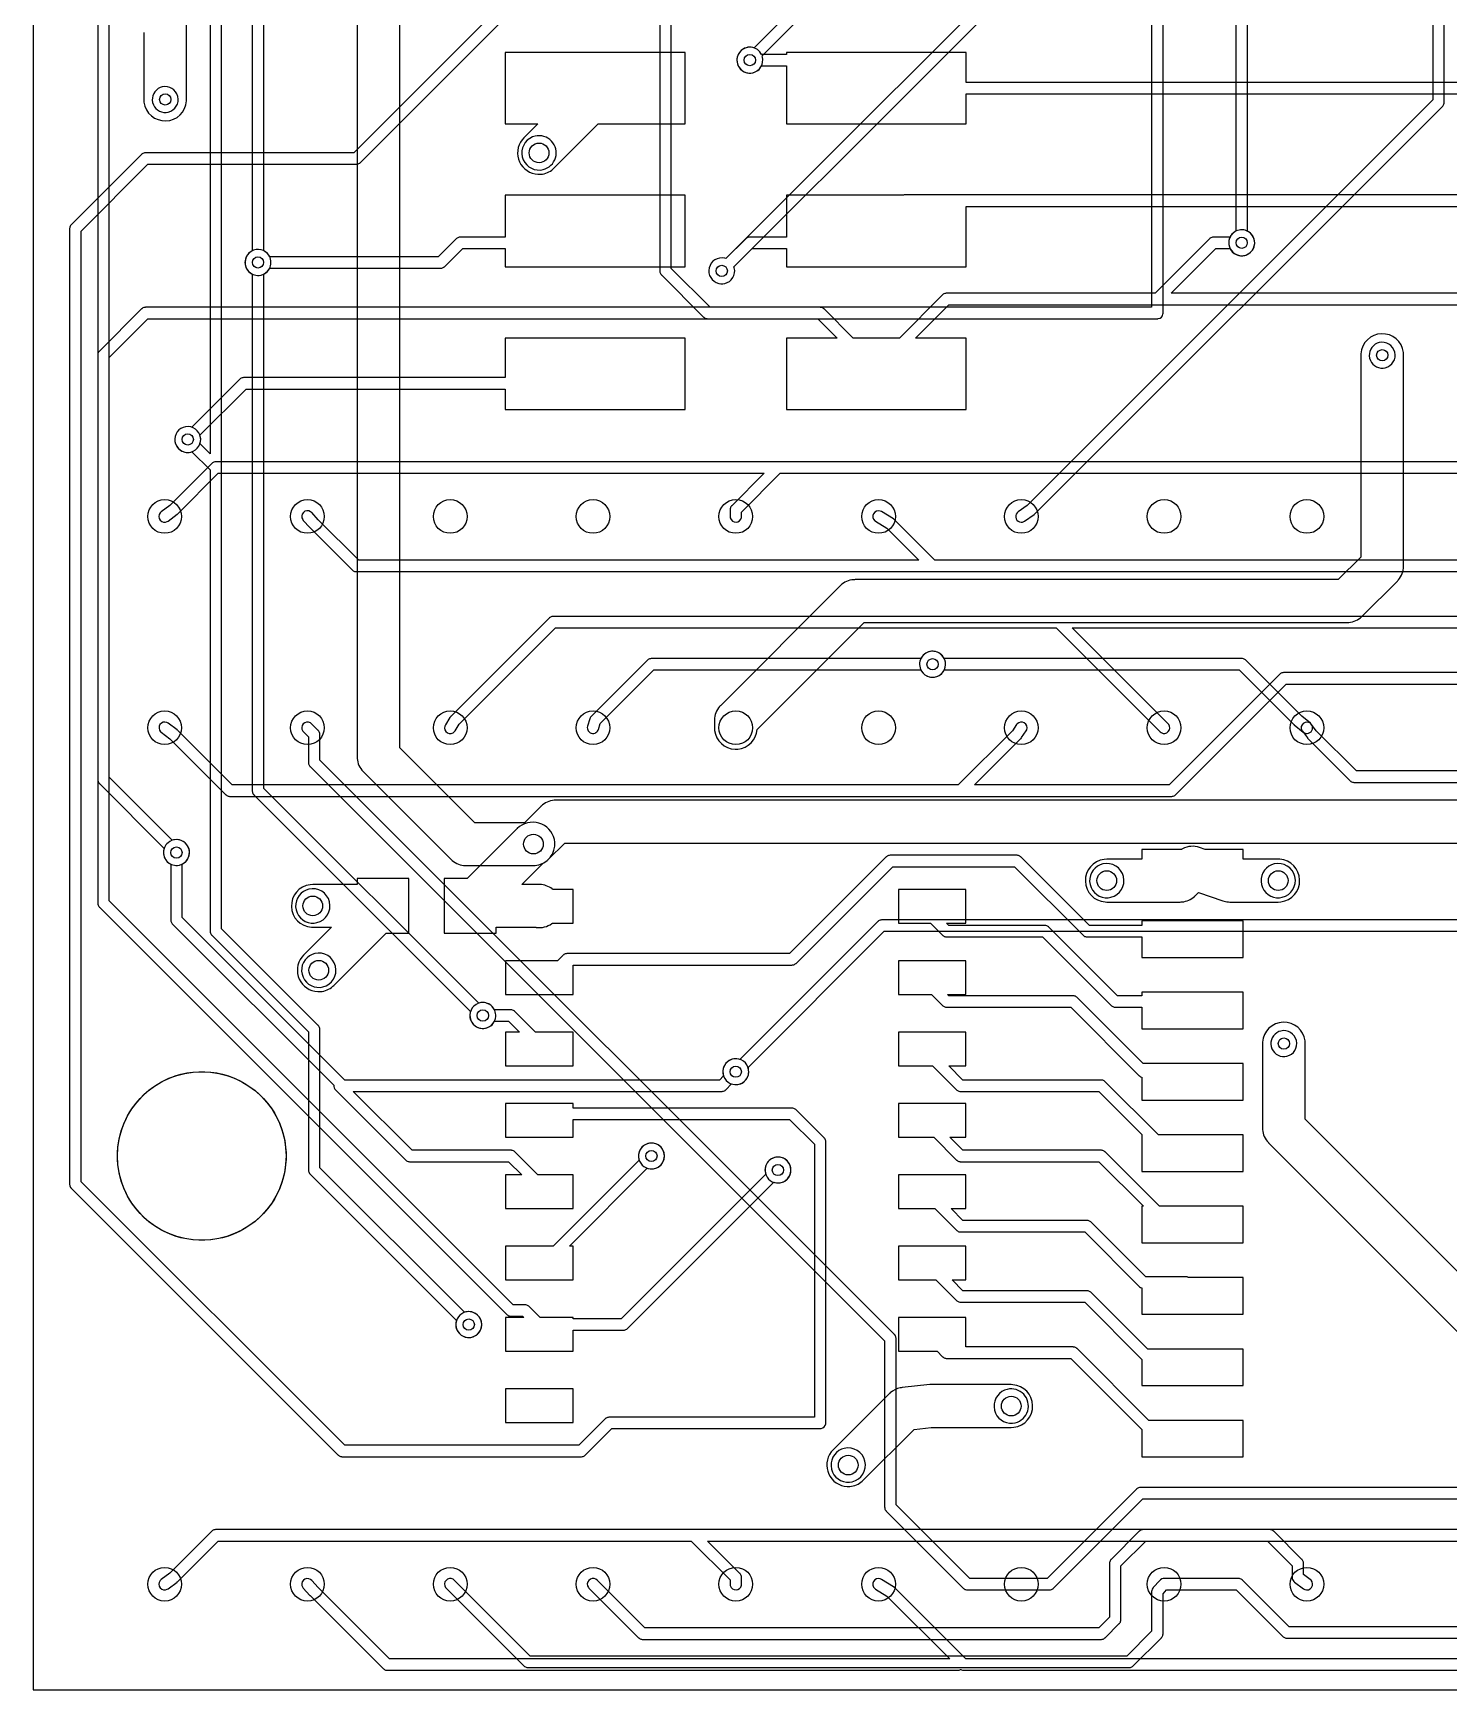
# Model space of a CAD drawing. Header units: millimetres. Extents: x 0 to 100, y 0 to 82.
# Drawn here: x 0 to 25.19, y 0 to 29.48 of the extents above; entities that cross this region are included whole.
import ezdxf

# ---------------------------------------------------------------- set-up
doc = ezdxf.new("R2010")
doc.units = ezdxf.units.MM

msp = doc.modelspace()

# ---------------------------------------------------------------- linework, layer by layer
at = {"layer": '16_copper'}
for points in [[(8.178, 29.822), (5.708, 27.352), (2, 27.352), (1.994, 27.351, 0.140725), (1.941, 27.333), (1.934, 27.326), (1.931, 27.325), (1.93, 27.324), (1.928, 27.322), (0.678, 26.072), (0.674, 26.067, 0.14076), (0.65, 26.017), (0.649, 26.007), (0.648, 26.004), (0.649, 26.003), (0.648, 26), (0.648, 9), (0.649, 8.994, 0.140725), (0.667, 8.941), (0.674, 8.934), (0.675, 8.931), (0.676, 8.93), (0.678, 8.928), (5.428, 4.178), (5.433, 4.174, 0.14076), (5.483, 4.15), (5.493, 4.149), (5.496, 4.148), (5.497, 4.149), (5.5, 4.148), (9.75, 4.148), (9.756, 4.149, 0.140725), (9.809, 4.167), (9.816, 4.174), (9.819, 4.175), (9.82, 4.176), (9.822, 4.178), (10.292, 4.648), (14, 4.648), (14.008, 4.649), (14.017, 4.65, 0.320575), (14.1, 4.733), (14.101, 4.739, 0.013452), (14.101, 4.744), (14.102, 4.75), (14.102, 9.75), (14.101, 9.756, 0.140725), (14.083, 9.809), (14.076, 9.816), (14.075, 9.819), (14.074, 9.82), (14.072, 9.822), (13.572, 10.322), (13.567, 10.326, 0.14076), (13.517, 10.35), (13.507, 10.351), (13.504, 10.352), (13.503, 10.351), (13.5, 10.352), (9.606, 10.352), (9.606, 10.435), (8.406, 10.435), (8.406, 9.835), (9.606, 9.835), (9.606, 10.148), (13.458, 10.148), (13.898, 9.708), (13.898, 4.852), (10.25, 4.852), (10.244, 4.851, 0.140725), (10.191, 4.833), (10.184, 4.826), (10.181, 4.825), (10.18, 4.824), (10.178, 4.822), (9.708, 4.352), (5.542, 4.352), (0.852, 9.042), (0.852, 25.958), (2.042, 27.148), (5.75, 27.148), (5.756, 27.149, 0.140725), (5.809, 27.167), (5.816, 27.174), (5.819, 27.175), (5.82, 27.176), (5.822, 27.178), (8.292, 29.648)], [(1.969, 29.492), (1.969, 28.3), (1.972, 28.251, 0.906837), (2.73, 28.274), (2.731, 28.3), (2.731, 29.65)], [(46, 28.602), (16.6, 28.602), (16.6, 29.135), (13.4, 29.135), (13.4, 29.102), (12.956, 29.102), (12.947, 29.121, 1), (12.553, 28.879), (12.575, 28.85, 0.509525), (12.947, 28.879), (12.956, 28.898), (13.4, 28.898), (13.4, 27.865), (16.6, 27.865), (16.6, 28.398), (45.958, 28.398)], [(45.906, 26.602), (15.5, 26.602), (15.494, 26.601, 0.062116), (15.469, 26.596), (15.465, 26.595), (13.4, 26.595), (13.4, 25.852), (12.75, 25.852), (12.744, 25.851, 0.140725), (12.691, 25.833), (12.684, 25.826), (12.681, 25.825), (12.68, 25.824), (12.678, 25.822), (12.324, 25.468), (12.304, 25.474, 1), (12.196, 25.026), (12.232, 25.02), (12.268, 25.02), (12.304, 25.026, 0.414214), (12.474, 25.304), (12.468, 25.324), (12.792, 25.648), (13.4, 25.648), (13.4, 25.325), (16.6, 25.325), (16.6, 26.398), (45.906, 26.398)], [(45.958, 24.852), (20.245, 24.852), (21.042, 25.648), (21.294, 25.648), (21.303, 25.629, 1), (21.697, 25.871), (21.675, 25.9, 0.509525), (21.303, 25.871), (21.294, 25.852), (21, 25.852), (20.994, 25.851, 0.140725), (20.941, 25.833), (20.934, 25.826), (20.931, 25.825), (20.93, 25.824), (20.928, 25.822), (19.958, 24.852), (16.25, 24.852), (16.244, 24.851, 0.140725), (16.191, 24.833), (16.184, 24.826), (16.181, 24.825), (16.18, 24.824), (16.178, 24.822), (15.411, 24.055), (14.589, 24.055), (14.072, 24.572), (14.067, 24.576, 0.14076), (14.017, 24.6), (14.007, 24.601), (14.004, 24.602), (14.003, 24.601), (14, 24.602), (2, 24.602), (1.994, 24.601, 0.140725), (1.941, 24.583), (1.934, 24.576), (1.931, 24.575), (1.93, 24.574), (1.928, 24.572), (1.178, 23.822), (1.174, 23.817, 0.14076), (1.15, 23.767), (1.149, 23.757), (1.148, 23.754), (1.149, 23.753), (1.148, 23.75), (1.148, 14), (1.149, 13.994, 0.140725), (1.167, 13.941), (1.174, 13.934), (1.175, 13.931), (1.176, 13.93), (1.178, 13.928), (8.428, 6.678), (8.433, 6.674, 0.14076), (8.483, 6.65), (8.493, 6.649), (8.496, 6.648), (8.497, 6.649), (8.5, 6.648), (8.708, 6.648), (8.731, 6.625), (8.406, 6.625), (8.406, 6.025), (9.606, 6.025), (9.606, 6.398), (10.5, 6.398), (10.506, 6.399, 0.140725), (10.559, 6.417), (10.566, 6.424), (10.569, 6.425), (10.57, 6.426), (10.572, 6.428), (13.176, 9.032), (13.196, 9.026, 1), (13.304, 9.474), (13.268, 9.48, 0.509524), (13.026, 9.196), (13.032, 9.176), (10.458, 6.602), (9.606, 6.602), (9.606, 6.625), (9.019, 6.625), (8.822, 6.822), (8.817, 6.826, 0.14076), (8.767, 6.85), (8.757, 6.851), (8.754, 6.852), (8.753, 6.851), (8.75, 6.852), (8.542, 6.852), (1.352, 14.042), (1.352, 23.708), (2.042, 24.398), (13.958, 24.398), (14.301, 24.055), (13.4, 24.055), (13.4, 22.785), (16.6, 22.785), (16.6, 24.055), (15.699, 24.055), (16.292, 24.648), (46, 24.648)], [(49.958, 21.852), (3.25, 21.852), (3.244, 21.851, 0.140725), (3.191, 21.833), (3.184, 21.826), (3.181, 21.825), (3.18, 21.824), (3.178, 21.822), (2.433, 21.077), (2.279, 20.961), (2.261, 20.944, 0.812806), (2.387, 20.79), (2.401, 20.799), (2.561, 20.919), (2.563, 20.92), (2.572, 20.928), (3.292, 21.648), (13.005, 21.648), (12.428, 21.072), (12.424, 21.067, 0.14076), (12.4, 21.017), (12.399, 21.007), (12.398, 21.004), (12.399, 21.003), (12.398, 21), (12.398, 20.88), (12.402, 20.855, 0.812812), (12.6, 20.863), (12.602, 20.88), (12.602, 20.958), (13.292, 21.648), (28.005, 21.648)], [(30.505, 20.102), (16.042, 20.102), (15.322, 20.822), (15.319, 20.824), (15.317, 20.827), (15.303, 20.836), (15.093, 20.966), (15.071, 20.977, 0.812811), (14.973, 20.803), (14.987, 20.794), (15.187, 20.67), (15.755, 20.102), (5.792, 20.102), (5.073, 20.82), (4.955, 20.949), (4.935, 20.965, 0.812806), (4.795, 20.824), (4.805, 20.811), (4.925, 20.681), (4.927, 20.68), (4.928, 20.678), (5.678, 19.928), (5.683, 19.924, 0.14076), (5.733, 19.9), (5.743, 19.899), (5.746, 19.898), (5.747, 19.899), (5.75, 19.898), (55.708, 19.898)], [(35.458, 19.102), (9.25, 19.102), (9.244, 19.101, 0.140725), (9.191, 19.083), (9.184, 19.076), (9.181, 19.075), (9.18, 19.074), (9.178, 19.072), (7.428, 17.322), (7.426, 17.319), (7.423, 17.317), (7.413, 17.303), (7.333, 17.173), (7.323, 17.15, 0.812808), (7.497, 17.053), (7.507, 17.067), (7.58, 17.187), (9.292, 18.898), (18.198, 18.898), (20.048, 17.048), (20.068, 17.033, 0.812818), (20.203, 17.179), (20.192, 17.192), (18.485, 18.898), (35.5, 18.898)], [(26.5, 18.102), (22.25, 18.102), (22.244, 18.101, 0.140725), (22.191, 18.083), (22.184, 18.076), (22.181, 18.075), (22.18, 18.074), (22.178, 18.072), (20.208, 16.102), (16.745, 16.102), (17.572, 16.928), (17.573, 16.93), (17.574, 16.931), (17.585, 16.944), (17.665, 17.064), (17.676, 17.086, 0.812812), (17.506, 17.189), (17.495, 17.176), (17.421, 17.065), (16.458, 16.102), (3.542, 16.102), (2.572, 17.072), (2.57, 17.073), (2.561, 17.081), (2.401, 17.201), (2.379, 17.214, 0.812811), (2.267, 17.05), (2.279, 17.039), (2.433, 16.923), (3.428, 15.928), (3.433, 15.924, 0.14076), (3.483, 15.9), (3.493, 15.899), (3.496, 15.898), (3.497, 15.899), (3.5, 15.898), (20.25, 15.898), (20.256, 15.899, 0.140725), (20.309, 15.917), (20.316, 15.924), (20.319, 15.925), (20.32, 15.926), (20.322, 15.928), (22.292, 17.898), (26.458, 17.898)], [(27.708, 16.352), (23.542, 16.352), (22.827, 17.067), (22.741, 17.181), (22.724, 17.199, 0.812806), (22.57, 17.073), (22.579, 17.059), (22.669, 16.939), (22.67, 16.937), (22.678, 16.928), (23.428, 16.178), (23.433, 16.174, 0.14076), (23.483, 16.15), (23.493, 16.149), (23.496, 16.148), (23.497, 16.149), (23.5, 16.148), (27.75, 16.148)], [(29.158, 3.631), (22.631, 10.158), (22.631, 11.5), (22.628, 11.549, 0.906837), (21.87, 11.526), (21.869, 11.5), (21.869, 10), (21.87, 9.985), (21.87, 9.97, 0.172129), (21.974, 9.738), (21.976, 9.735), (21.978, 9.734), (21.981, 9.731), (28.731, 2.981)], [(26.5, 2.852), (3.25, 2.852), (3.244, 2.851, 0.140725), (3.191, 2.833), (3.184, 2.826), (3.181, 2.825), (3.18, 2.824), (3.178, 2.822), (2.433, 2.077), (2.279, 1.961), (2.261, 1.944, 0.812806), (2.387, 1.79), (2.401, 1.799), (2.561, 1.919), (2.563, 1.92), (2.572, 1.928), (3.292, 2.648), (11.708, 2.648), (12.398, 1.958), (12.398, 1.88), (12.402, 1.855, 0.812812), (12.6, 1.863), (12.602, 1.88), (12.602, 2), (12.601, 2.006, 0.140725), (12.583, 2.059), (12.576, 2.066), (12.575, 2.069), (12.574, 2.07), (12.572, 2.072), (11.995, 2.648), (26.458, 2.648)], [(41.305, 0.552), (16.592, 0.552), (15.322, 1.822), (15.319, 1.824), (15.317, 1.827), (15.303, 1.836), (15.093, 1.966), (15.071, 1.977, 0.812811), (14.973, 1.803), (14.987, 1.794), (15.187, 1.67), (16.305, 0.552), (6.342, 0.552), (5.073, 1.82), (4.955, 1.949), (4.935, 1.965, 0.812806), (4.795, 1.824), (4.805, 1.811), (4.925, 1.681), (4.927, 1.68), (4.928, 1.678), (6.228, 0.378), (6.233, 0.374, 0.14076), (6.283, 0.35), (6.293, 0.349), (6.296, 0.348), (6.297, 0.349), (6.3, 0.348), (16.45, 0.348), (16.456, 0.349, 0.03105), (16.469, 0.351), (16.475, 0.352, 0.031813), (16.498, 0.361), (16.5, 0.362), (16.504, 0.36, 0.07793), (16.533, 0.35), (16.543, 0.349), (16.546, 0.348), (16.547, 0.349), (16.55, 0.348), (88.7, 0.348)]]:
    msp.add_lwpolyline(points, format="xyb", dxfattribs=at)
for points in [[(9.03, 26.97, 0.161508), (9.251, 27.063), (9.269, 27.081), (10.054, 27.865), (11.6, 27.865), (11.6, 29.135), (8.4, 29.135), (8.4, 27.865), (8.976, 27.865), (8.731, 27.619), (8.698, 27.583, 0.605465), (8.981, 26.969)], [(4.054, 25.176, 0.19891), (4.197, 25.279), (4.206, 25.298), (7.25, 25.298), (7.256, 25.299, 0.140725), (7.309, 25.317), (7.316, 25.324), (7.319, 25.325), (7.32, 25.326), (7.322, 25.328), (7.642, 25.648), (8.4, 25.648), (8.4, 25.325), (11.6, 25.325), (11.6, 26.595), (8.4, 26.595), (8.4, 25.852), (7.6, 25.852), (7.594, 25.851, 0.140725), (7.541, 25.833), (7.534, 25.826), (7.531, 25.825), (7.53, 25.824), (7.528, 25.822), (7.208, 25.502), (4.206, 25.502), (4.197, 25.521, 1), (3.803, 25.279), (3.825, 25.25, 0.240078), (4.018, 25.17)], [(2.804, 22.026, 0.414214), (2.974, 22.304), (2.968, 22.324), (3.792, 23.148), (8.4, 23.148), (8.4, 22.785), (11.6, 22.785), (11.6, 24.055), (8.4, 24.055), (8.4, 23.352), (3.75, 23.352), (3.744, 23.351, 0.140725), (3.691, 23.333), (3.684, 23.326), (3.681, 23.325), (3.68, 23.324), (3.678, 23.322), (2.824, 22.468), (2.804, 22.474, 1), (2.696, 22.026), (2.732, 22.02), (2.768, 22.02)], [(24.054, 23.526, 1), (23.946, 23.974), (23.912, 23.963, 0.854076), (24.018, 23.52)], [(9.996, 17.025, 0.18832), (10.051, 17.075), (10.057, 17.09), (10.09, 17.196), (11.042, 18.148), (15.794, 18.148), (15.803, 18.129, 1), (16.197, 18.371), (16.175, 18.4, 0.509525), (15.803, 18.371), (15.794, 18.352), (11, 18.352), (10.994, 18.351, 0.140725), (10.941, 18.333), (10.934, 18.326), (10.931, 18.325), (10.93, 18.324), (10.928, 18.322), (9.928, 17.322), (9.926, 17.319), (9.923, 17.316, 0.062123), (9.909, 17.295), (9.903, 17.28), (9.863, 17.15), (9.859, 17.125, 0.463855), (9.972, 17.019)], [(8.235, 13.569), (8.946, 13.569), (8.951, 13.568, 0.191495), (9.228, 13.636), (9.24, 13.645), (9.606, 13.645), (9.606, 14.245), (9.241, 14.245), (9.241, 14.245), (9.234, 14.252, 0.159211), (9.011, 14.331), (9.007, 14.331), (9.005, 14.331), (9.001, 14.331), (8.694, 14.331), (9.076, 14.713), (9.087, 14.718, 0.184631), (9.265, 14.941), (9.276, 14.989, 0.064138), (9.279, 15.086), (9.272, 15.134, 0.586438), (8.612, 15.326), (8.61, 15.324), (8.608, 15.322), (8.605, 15.319), (7.721, 14.435), (7.314, 14.435), (7.314, 13.465), (8.235, 13.465)], [(9.606, 9.165), (8.979, 9.165), (8.572, 9.572), (8.567, 9.576, 0.14076), (8.517, 9.6), (8.507, 9.601), (8.504, 9.602), (8.503, 9.601), (8.5, 9.602), (6.742, 9.602), (5.695, 10.648), (12.25, 10.648), (12.256, 10.649, 0.140725), (12.309, 10.667), (12.316, 10.674), (12.319, 10.675), (12.32, 10.676), (12.322, 10.678), (12.426, 10.782), (12.446, 10.776, 1), (12.554, 11.224), (12.518, 11.23, 0.509524), (12.276, 10.946), (12.282, 10.926), (12.208, 10.852), (5.542, 10.852), (2.652, 13.742), (2.652, 14.694), (2.671, 14.703, 1), (2.429, 15.097), (2.4, 15.075, 0.509525), (2.429, 14.703), (2.448, 14.694), (2.448, 13.7), (2.449, 13.694, 0.140725), (2.467, 13.641), (2.474, 13.634), (2.475, 13.631), (2.476, 13.63), (2.478, 13.628), (5.349, 10.758), (5.349, 10.748), (5.349, 10.737, 0.124735), (5.367, 10.691), (5.369, 10.689), (5.37, 10.687), (5.372, 10.685), (5.378, 10.678), (6.628, 9.428), (6.633, 9.424, 0.14076), (6.683, 9.4), (6.693, 9.399), (6.696, 9.398), (6.697, 9.399), (6.7, 9.398), (8.458, 9.398), (8.691, 9.165), (8.406, 9.165), (8.406, 8.565), (9.606, 8.565)], [(9.606, 12.898), (13.5, 12.898), (13.506, 12.899, 0.140725), (13.559, 12.917), (13.566, 12.924), (13.569, 12.925), (13.57, 12.926), (13.572, 12.928), (15.292, 14.648), (17.458, 14.648), (18.678, 13.428), (18.683, 13.424, 0.14076), (18.733, 13.4), (18.743, 13.399), (18.746, 13.398), (18.747, 13.399), (18.75, 13.398), (19.725, 13.398), (19.725, 13.035), (21.525, 13.035), (21.525, 13.685), (19.725, 13.685), (19.725, 13.602), (18.792, 13.602), (17.572, 14.822), (17.567, 14.826, 0.14076), (17.517, 14.85), (17.507, 14.851), (17.504, 14.852), (17.503, 14.851), (17.5, 14.852), (15.25, 14.852), (15.244, 14.851, 0.140725), (15.191, 14.833), (15.184, 14.826), (15.181, 14.825), (15.18, 14.824), (15.178, 14.822), (13.458, 13.102), (9.5, 13.102), (9.494, 13.101, 0.140725), (9.441, 13.083), (9.434, 13.076), (9.431, 13.075), (9.43, 13.074), (9.428, 13.072), (9.331, 12.975), (8.406, 12.975), (8.406, 12.375), (9.606, 12.375)], [(20.422, 14.02), (20.441, 14.021, 0.16151), (20.66, 14.118), (20.666, 14.124, 0.004385), (20.671, 14.129), (20.678, 14.136), (20.731, 14.19), (21.164, 14.04), (21.166, 14.039), (21.167, 14.039, 0.064137), (21.263, 14.02), (21.288, 14.019), (22.15, 14.019), (22.199, 14.022, 0.906837), (22.176, 14.78), (22.15, 14.781), (21.525, 14.781), (21.525, 14.955), (20.851, 14.955), (20.75, 14.99, 0.206703), (20.449, 14.968), (20.435, 14.96), (20.427, 14.955), (19.725, 14.955), (19.725, 14.781), (19.1, 14.781), (19.051, 14.778, 0.906837), (19.074, 14.02), (19.1, 14.019), (20.404, 14.019)], [(5.111, 12.426, 0.161508), (5.332, 12.519), (5.35, 12.536), (6.279, 13.465), (6.686, 13.465), (6.686, 14.435), (5.765, 14.435), (5.765, 14.331), (4.975, 14.331), (4.927, 14.328, 0.906837), (4.95, 13.57), (4.975, 13.569), (5.306, 13.569), (4.812, 13.075), (4.779, 13.038, 0.605465), (5.062, 12.425)], [(21.525, 12.415), (19.725, 12.415), (19.725, 12.352), (19.292, 12.352), (18.072, 13.572), (18.067, 13.576, 0.14076), (18.017, 13.6), (18.007, 13.601), (18.004, 13.602), (18.003, 13.601), (18, 13.602), (16.292, 13.602), (16.249, 13.645), (16.594, 13.645), (16.594, 14.245), (15.394, 14.245), (15.394, 13.645), (15.961, 13.645), (16.178, 13.428), (16.183, 13.424, 0.14076), (16.233, 13.4), (16.243, 13.399), (16.246, 13.398), (16.247, 13.399), (16.25, 13.398), (17.958, 13.398), (19.178, 12.178), (19.183, 12.174, 0.14076), (19.233, 12.15), (19.243, 12.149), (19.246, 12.148), (19.247, 12.149), (19.25, 12.148), (19.725, 12.148), (19.725, 11.765), (21.525, 11.765)], [(21.525, 11.145), (19.749, 11.145), (18.572, 12.322), (18.567, 12.326, 0.14076), (18.517, 12.35), (18.507, 12.351), (18.504, 12.352), (18.503, 12.351), (18.5, 12.352), (16.292, 12.352), (16.269, 12.375), (16.594, 12.375), (16.594, 12.975), (15.394, 12.975), (15.394, 12.375), (15.981, 12.375), (16.178, 12.178), (16.183, 12.174, 0.14076), (16.233, 12.15), (16.243, 12.149), (16.246, 12.148), (16.247, 12.149), (16.25, 12.148), (18.458, 12.148), (19.678, 10.928), (19.683, 10.924, 0.108858), (19.721, 10.903), (19.725, 10.902), (19.725, 10.495), (21.525, 10.495)], [(9.606, 11.705), (8.939, 11.705), (8.572, 12.072), (8.567, 12.076, 0.14076), (8.517, 12.1), (8.507, 12.101), (8.504, 12.102), (8.503, 12.101), (8.5, 12.102), (8.206, 12.102), (8.197, 12.121, 1), (7.803, 11.879), (7.825, 11.85, 0.509525), (8.197, 11.879), (8.206, 11.898), (8.458, 11.898), (8.651, 11.705), (8.406, 11.705), (8.406, 11.105), (9.606, 11.105)], [(21.525, 9.875), (20.019, 9.875), (19.072, 10.822), (19.067, 10.826, 0.14076), (19.017, 10.85), (19.007, 10.851), (19.004, 10.852), (19.003, 10.851), (19, 10.852), (16.542, 10.852), (16.289, 11.105), (16.594, 11.105), (16.594, 11.705), (15.394, 11.705), (15.394, 11.105), (16.001, 11.105), (16.428, 10.678), (16.433, 10.674, 0.14076), (16.483, 10.65), (16.493, 10.649), (16.496, 10.648), (16.497, 10.649), (16.5, 10.648), (18.958, 10.648), (19.731, 9.875), (19.725, 9.875), (19.725, 9.225), (21.525, 9.225)], [(21.525, 8.605), (20.039, 8.605), (19.072, 9.572), (19.067, 9.576, 0.14076), (19.017, 9.6), (19.007, 9.601), (19.004, 9.602), (19.003, 9.601), (19, 9.602), (16.542, 9.602), (16.309, 9.835), (16.594, 9.835), (16.594, 10.435), (15.394, 10.435), (15.394, 9.835), (16.021, 9.835), (16.428, 9.428), (16.433, 9.424, 0.14076), (16.483, 9.4), (16.493, 9.399), (16.496, 9.398), (16.497, 9.399), (16.5, 9.398), (18.958, 9.398), (19.751, 8.605), (19.725, 8.605), (19.725, 7.955), (21.525, 7.955)], [(9.606, 7.895), (9.539, 7.895), (10.926, 9.282), (10.946, 9.276, 1), (11.054, 9.724), (11.018, 9.73, 0.509524), (10.776, 9.446), (10.782, 9.426), (9.251, 7.895), (8.406, 7.895), (8.406, 7.295), (9.606, 7.295)], [(21.525, 7.335), (20.555, 7.335), (20.549, 7.338), (20.541, 7.343, 0.062126), (20.517, 7.35), (20.512, 7.351), (20.51, 7.351), (20.507, 7.351), (20.5, 7.352), (19.792, 7.352), (18.822, 8.322), (18.817, 8.326, 0.14076), (18.767, 8.35), (18.757, 8.351), (18.754, 8.352), (18.753, 8.351), (18.75, 8.352), (16.542, 8.352), (16.329, 8.565), (16.594, 8.565), (16.594, 9.165), (15.394, 9.165), (15.394, 8.565), (16.041, 8.565), (16.428, 8.178), (16.433, 8.174, 0.14076), (16.483, 8.15), (16.493, 8.149), (16.496, 8.148), (16.497, 8.149), (16.5, 8.148), (18.708, 8.148), (19.678, 7.178), (19.683, 7.174, 0.108858), (19.721, 7.153), (19.725, 7.152), (19.725, 6.685), (21.525, 6.685)], [(21.525, 6.065), (19.829, 6.065), (18.822, 7.072), (18.817, 7.076, 0.14076), (18.767, 7.1), (18.757, 7.101), (18.754, 7.102), (18.753, 7.101), (18.75, 7.102), (16.542, 7.102), (16.349, 7.295), (16.594, 7.295), (16.594, 7.895), (15.394, 7.895), (15.394, 7.295), (16.061, 7.295), (16.428, 6.928), (16.433, 6.924, 0.14076), (16.483, 6.9), (16.493, 6.899), (16.496, 6.898), (16.497, 6.899), (16.5, 6.898), (18.708, 6.898), (19.725, 5.881), (19.725, 5.415), (21.525, 5.415)], [(7.804, 6.276, 1), (7.696, 6.724), (7.662, 6.713, 0.854076), (7.768, 6.27)], [(21.525, 4.795), (19.849, 4.795), (18.572, 6.072), (18.567, 6.076, 0.14076), (18.517, 6.1), (18.507, 6.101), (18.504, 6.102), (18.503, 6.101), (18.5, 6.102), (16.594, 6.102), (16.594, 6.625), (15.394, 6.625), (15.394, 6.025), (16.081, 6.025), (16.178, 5.928), (16.183, 5.924, 0.14076), (16.233, 5.9), (16.243, 5.899), (16.246, 5.898), (16.247, 5.899), (16.25, 5.898), (18.458, 5.898), (19.725, 4.631), (19.725, 4.145), (21.525, 4.145)], [(14.53, 3.62, 0.161508), (14.751, 3.713), (14.769, 3.731), (15.675, 4.636), (15.976, 4.67), (15.976, 4.67), (15.995, 4.669), (17.4, 4.669), (17.449, 4.672, 0.906837), (17.426, 5.43), (17.4, 5.431), (16.052, 5.431), (16.045, 5.432), (16.026, 5.435, 0.032036), (15.978, 5.436), (15.97, 5.435), (15.967, 5.435), (15.963, 5.435), (15.952, 5.434), (15.458, 5.379), (15.44, 5.376), (15.422, 5.373, 0.128805), (15.249, 5.287), (15.243, 5.281, 0.004423), (15.238, 5.276), (15.231, 5.269), (14.231, 4.269), (14.198, 4.233, 0.605465), (14.481, 3.619)]]:
    msp.add_lwpolyline(points, format="xyb", close=True, dxfattribs=at)
msp.add_lwpolyline([(9.606, 5.355), (8.406, 5.355), (8.406, 4.755), (9.606, 4.755)], close=True, dxfattribs=at)
at = {"layer": '1_copper'}
for points in [[(5.764, 68.245), (5.764, 16.606), (5.765, 16.591), (5.765, 16.576, 0.172129), (5.869, 16.343), (5.871, 16.341), (5.873, 16.339), (5.876, 16.336), (7.431, 14.781), (7.442, 14.771), (7.453, 14.76, 0.172152), (7.691, 14.669), (7.694, 14.669), (7.696, 14.669), (7.701, 14.669), (8.9, 14.669), (8.915, 14.67), (8.93, 14.67, 0.172129), (9.162, 14.774), (9.165, 14.776), (9.166, 14.778), (9.169, 14.781), (9.458, 15.069), (48.45, 15.069)], [(3.898, 61.05), (3.898, 25.606), (3.879, 25.597, 0.560024), (3.879, 25.203), (3.898, 25.194), (3.898, 16), (3.899, 15.994, 0.140725), (3.917, 15.941), (3.924, 15.934), (3.925, 15.931), (3.926, 15.93), (3.928, 15.928), (7.782, 12.074), (7.776, 12.054, 1), (8.224, 11.946), (8.23, 11.982, 0.509524), (7.946, 12.224), (7.926, 12.218), (4.102, 16.042), (4.102, 25.194), (4.121, 25.203, 0.560024), (4.121, 25.597), (4.102, 25.606), (4.102, 42.458)], [(1.148, 46.7), (1.148, 16.2), (1.149, 16.194, 0.140725), (1.167, 16.141), (1.174, 16.134), (1.175, 16.131), (1.176, 16.13), (1.178, 16.128), (2.332, 14.974), (2.326, 14.954, 0.509524), (2.568, 14.67), (2.604, 14.676, 1), (2.496, 15.124), (2.476, 15.118), (1.352, 16.242), (1.352, 46.658)], [(3.148, 41.294), (3.148, 21.995), (2.968, 22.176), (2.974, 22.196, 1), (2.526, 22.304), (2.52, 22.268, 0.509524), (2.804, 22.026), (2.824, 22.032), (3.148, 21.708), (3.148, 13.5), (3.149, 13.494, 0.140725), (3.167, 13.441), (3.174, 13.434), (3.175, 13.431), (3.176, 13.43), (3.178, 13.428), (4.898, 11.708), (4.898, 9.25), (4.899, 9.244, 0.140725), (4.917, 9.191), (4.924, 9.184), (4.925, 9.181), (4.926, 9.18), (4.928, 9.178), (7.532, 6.574), (7.526, 6.554, 1), (7.974, 6.446), (7.98, 6.482, 0.509524), (7.696, 6.724), (7.676, 6.718), (5.102, 9.292), (5.102, 11.75), (5.101, 11.756, 0.140725), (5.083, 11.809), (5.076, 11.816), (5.075, 11.819), (5.074, 11.82), (5.072, 11.822), (3.352, 13.542), (3.352, 41.294)], [(21.398, 41), (21.398, 25.956), (21.379, 25.947, 0.788332), (21.518, 25.52), (21.554, 25.526, 0.668176), (21.621, 25.947), (21.602, 25.956), (21.602, 40.958)], [(11.148, 32.208), (11.148, 25.25), (11.149, 25.244, 0.140725), (11.167, 25.191), (11.174, 25.184), (11.175, 25.181), (11.176, 25.18), (11.178, 25.178), (11.928, 24.428), (11.933, 24.424, 0.14076), (11.983, 24.4), (11.993, 24.399), (11.996, 24.398), (11.997, 24.399), (12, 24.398), (20, 24.398), (20.008, 24.399), (20.017, 24.4, 0.320575), (20.1, 24.483), (20.101, 24.489, 0.013452), (20.101, 24.494), (20.102, 24.5), (20.102, 35.958)], [(24.898, 35.794), (24.898, 28.292), (17.684, 21.078), (17.521, 20.963), (17.503, 20.946, 0.62474), (17.575, 20.779), (17.6, 20.78), (17.624, 20.789), (17.639, 20.797), (17.809, 20.917), (17.809, 20.917), (17.809, 20.917), (17.822, 20.928), (25.072, 28.178), (25.076, 28.183, 0.14076), (25.1, 28.233), (25.101, 28.243), (25.102, 28.246), (25.101, 28.247), (25.102, 28.25), (25.102, 35.794)], [(48.919, 32.842), (48.919, 16.458), (48.292, 15.831), (9.3, 15.831), (9.285, 15.83), (9.27, 15.83, 0.172129), (9.038, 15.726), (9.035, 15.724), (9.034, 15.722), (9.031, 15.719), (8.742, 15.431), (7.859, 15.431), (6.526, 16.763), (6.526, 30.935)], [(16.148, 32.542), (12.824, 29.218), (12.804, 29.224, 1), (12.696, 28.776), (12.732, 28.77), (12.768, 28.77), (12.804, 28.776, 0.414214), (12.974, 29.054), (12.968, 29.074), (16.322, 32.428)], [(18.398, 31.542), (12.324, 25.468), (12.304, 25.474, 1), (12.196, 25.026), (12.232, 25.02), (12.268, 25.02), (12.304, 25.026, 0.414214), (12.474, 25.304), (12.468, 25.324), (18.572, 31.428)], [(25.755, 3.602), (19.7, 3.602), (19.694, 3.601, 0.140725), (19.641, 3.583), (19.634, 3.576), (19.631, 3.575), (19.63, 3.574), (19.628, 3.572), (18.038, 1.982), (16.662, 1.982), (15.352, 3.292), (15.352, 6.25), (15.351, 6.256, 0.140725), (15.333, 6.309), (15.326, 6.316), (15.325, 6.319), (15.324, 6.32), (15.322, 6.322), (5.102, 16.542), (5.102, 17), (5.101, 17.006, 0.140725), (5.083, 17.059), (5.076, 17.066), (5.075, 17.069), (5.074, 17.07), (5.072, 17.072), (4.952, 17.192), (4.932, 17.207, 0.812818), (4.797, 17.061), (4.808, 17.048), (4.898, 16.958), (4.898, 16.5), (4.899, 16.494, 0.140725), (4.917, 16.441), (4.924, 16.434), (4.925, 16.431), (4.926, 16.43), (4.928, 16.428), (15.148, 6.208), (15.148, 3.25), (15.149, 3.244, 0.140725), (15.167, 3.191), (15.174, 3.184), (15.175, 3.181), (15.176, 3.18), (15.178, 3.178), (16.548, 1.808), (16.553, 1.804, 0.14076), (16.603, 1.78), (16.613, 1.779), (16.616, 1.778), (16.617, 1.779), (16.62, 1.778), (18.08, 1.778), (18.086, 1.779, 0.140725), (18.139, 1.797), (18.146, 1.804), (18.149, 1.805), (18.15, 1.806), (18.152, 1.808), (19.742, 3.398), (39.958, 3.398)], [(38.15, 13.702), (15.1, 13.702), (15.094, 13.701, 0.140725), (15.041, 13.683), (15.034, 13.676), (15.031, 13.675), (15.03, 13.674), (15.028, 13.672), (12.574, 11.218), (12.554, 11.224, 1), (12.446, 10.776), (12.482, 10.77, 0.509524), (12.724, 11.054), (12.718, 11.074), (15.142, 13.498), (38.108, 13.498)], [(30.979, 1.123), (22.346, 1.123), (21.517, 1.952), (21.512, 1.956, 0.14076), (21.462, 1.98), (21.453, 1.981), (21.45, 1.982), (21.448, 1.981), (21.445, 1.982), (20.12, 1.982), (20.112, 1.981), (20.103, 1.98, 0.124727), (20.058, 1.96), (20.053, 1.956, 0.013386), (20.049, 1.953), (20.045, 1.949), (19.925, 1.819), (19.923, 1.815), (19.92, 1.812, 0.124733), (19.9, 1.767), (19.898, 1.75), (19.898, 1.75), (19.898, 1.75), (19.898, 1.75), (19.898, 1.042), (19.458, 0.602), (8.842, 0.602), (7.492, 1.952), (7.472, 1.967, 0.812818), (7.337, 1.821), (7.348, 1.808), (8.728, 0.428), (8.733, 0.424, 0.14076), (8.783, 0.4), (8.793, 0.399), (8.796, 0.398), (8.797, 0.399), (8.8, 0.398), (19.5, 0.398), (19.506, 0.399, 0.140725), (19.559, 0.417), (19.566, 0.424), (19.569, 0.425), (19.57, 0.426), (19.572, 0.428), (20.072, 0.928), (20.076, 0.933, 0.14076), (20.1, 0.983), (20.101, 0.993), (20.102, 0.996), (20.101, 0.997), (20.102, 1), (20.102, 1.71), (20.164, 1.778), (21.403, 1.778), (22.232, 0.949), (22.237, 0.945, 0.14076), (22.288, 0.921), (22.297, 0.92), (22.3, 0.92), (22.302, 0.92), (22.304, 0.92), (31.021, 0.92)]]:
    msp.add_lwpolyline(points, format="xyb", dxfattribs=at)
msp.add_lwpolyline([(19.898, 36), (19.898, 24.602), (12.042, 24.602), (11.352, 25.292), (11.352, 32.25)], dxfattribs=at)
for points in [[(2.404, 28.076, 1), (2.296, 28.524), (2.262, 28.513, 0.854076), (2.368, 28.07)], [(9.071, 27.053, 1), (8.929, 27.647), (8.883, 27.633, 0.85408), (9.024, 27.045)], [(12.536, 16.741, 0.364935), (12.88, 17.091), (14.783, 18.994), (23.375, 18.994), (23.39, 18.995), (23.405, 18.995, 0.172129), (23.637, 19.099), (23.64, 19.101), (23.641, 19.103), (23.644, 19.106), (24.269, 19.731), (24.279, 19.742), (24.29, 19.752, 0.172152), (24.381, 19.99), (24.381, 19.994), (24.381, 19.996), (24.381, 20), (24.381, 23.75), (24.378, 23.799, 0.906837), (23.62, 23.776), (23.619, 23.75), (23.619, 20.158), (23.217, 19.756), (14.625, 19.756), (14.61, 19.755), (14.595, 19.755, 0.172129), (14.363, 19.651), (14.36, 19.649), (14.359, 19.647), (14.356, 19.644), (12.231, 17.519), (12.221, 17.508), (12.21, 17.498, 0.172152), (12.119, 17.26), (12.119, 17.256), (12.119, 17.254), (12.119, 17.25), (12.119, 17.12), (12.122, 17.071, 0.367612), (12.487, 16.739)], [(22.691, 17.023, 0.541596), (22.736, 17.187), (22.724, 17.199), (22.568, 17.326), (21.572, 18.322), (21.567, 18.326, 0.14076), (21.517, 18.35), (21.507, 18.351), (21.504, 18.352), (21.503, 18.351), (21.5, 18.352), (16.206, 18.352), (16.197, 18.371, 1), (15.803, 18.129), (15.825, 18.1, 0.509525), (16.197, 18.129), (16.206, 18.148), (21.458, 18.148), (22.428, 17.178), (22.431, 17.176), (22.436, 17.171), (22.596, 17.041), (22.617, 17.028, 0.12473), (22.666, 17.019)], [(19.171, 14.103, 1), (19.029, 14.697), (18.983, 14.683, 0.85408), (19.124, 14.095)], [(22.221, 14.103, 1), (22.079, 14.697), (22.033, 14.683, 0.85408), (22.174, 14.095)], [(5.047, 13.653, 1), (4.904, 14.247), (4.858, 14.233, 0.85408), (4.999, 13.645)], [(5.152, 12.508, 1), (5.01, 13.103), (4.964, 13.088, 0.85408), (5.105, 12.501)], [(22.304, 11.276, 1), (22.196, 11.724), (22.162, 11.713, 0.854076), (22.268, 11.27)], [(11.054, 9.276, 1), (10.946, 9.724), (10.912, 9.713, 0.854076), (11.018, 9.27)], [(13.304, 9.026, 1), (13.196, 9.474), (13.162, 9.463, 0.854076), (13.268, 9.02)], [(17.471, 4.753, 1), (17.329, 5.347), (17.283, 5.333, 0.85408), (17.424, 4.745)], [(14.571, 3.703, 1), (14.429, 4.297), (14.383, 4.283, 0.85408), (14.524, 3.695)], [(19.006, 0.899, 0.140725), (19.059, 0.917), (19.066, 0.924), (19.069, 0.925), (19.07, 0.926), (19.072, 0.928), (19.322, 1.178), (19.326, 1.183, 0.14076), (19.35, 1.233), (19.351, 1.243), (19.352, 1.246), (19.351, 1.247), (19.352, 1.25), (19.352, 2.208), (19.792, 2.648), (21.958, 2.648), (22.398, 2.208), (22.398, 2), (22.399, 1.999), (22.398, 1.998, 0.18832), (22.427, 1.93), (22.439, 1.919), (22.599, 1.799), (22.621, 1.786, 0.812811), (22.733, 1.95), (22.721, 1.961), (22.602, 2.051), (22.602, 2.25), (22.601, 2.256, 0.140725), (22.583, 2.309), (22.576, 2.316), (22.575, 2.319), (22.574, 2.32), (22.572, 2.322), (22.072, 2.822), (22.067, 2.826, 0.14076), (22.017, 2.85), (22.007, 2.851), (22.004, 2.852), (22.003, 2.851), (22, 2.852), (19.75, 2.852), (19.744, 2.851, 0.140725), (19.691, 2.833), (19.684, 2.826), (19.681, 2.825), (19.68, 2.824), (19.678, 2.822), (19.178, 2.322), (19.174, 2.317, 0.14076), (19.15, 2.267), (19.149, 2.257), (19.148, 2.254), (19.149, 2.253), (19.148, 2.25), (19.148, 1.292), (18.958, 1.102), (10.882, 1.102), (10.032, 1.952), (10.012, 1.967, 0.812818), (9.877, 1.821), (9.888, 1.808), (10.768, 0.928), (10.773, 0.924, 0.14076), (10.823, 0.9), (10.833, 0.899), (10.836, 0.898), (10.837, 0.899), (10.84, 0.898), (19, 0.898)]]:
    msp.add_lwpolyline(points, format="xyb", close=True, dxfattribs=at)
at = {"layer": 'drills_NPTH'}
msp.add_circle((3, 9.5), 1.5, dxfattribs=at)
at = {"layer": 'drills_PTH'}
for centre in [(2.34, 20.88), (4.88, 20.88), (7.42, 20.88), (9.96, 20.88), (12.5, 20.88), (15.04, 20.88), (17.58, 20.88), (20.12, 20.88), (22.66, 20.88), (2.34, 17.12), (4.88, 17.12), (7.42, 17.12), (9.96, 17.12), (12.5, 17.12), (15.04, 17.12), (17.58, 17.12), (20.12, 17.12), (22.66, 17.12), (2.34, 1.88), (4.88, 1.88), (7.42, 1.88), (9.96, 1.88), (12.5, 1.88), (15.04, 1.88), (17.58, 1.88), (20.12, 1.88), (22.66, 1.88)]:
    msp.add_circle(centre, 0.3, dxfattribs=at)
at = {"layer": 'drills_via_1_16'}
for centre, radius in [((12.75, 29), 0.1), ((2.35, 28.3), 0.1), ((9, 27.35), 0.175), ((21.5, 25.75), 0.1), ((4, 25.4), 0.1), ((12.25, 25.25), 0.1), ((24, 23.75), 0.1), ((2.75, 22.25), 0.1), ((16, 18.25), 0.1), ((8.9, 15.05), 0.175), ((2.55, 14.9), 0.1), ((19.1, 14.4), 0.175), ((22.15, 14.4), 0.175), ((4.975, 13.95), 0.175), ((5.081, 12.806), 0.175), ((8, 12), 0.1), ((22.25, 11.5), 0.1), ((12.5, 11), 0.1), ((11, 9.5), 0.1), ((13.25, 9.25), 0.1), ((7.75, 6.5), 0.1), ((17.4, 5.05), 0.175), ((14.5, 4), 0.175)]:
    msp.add_circle(centre, radius, dxfattribs=at)
at = {"layer": 'holes'}
msp.add_lwpolyline([(4.5, 9.446), (4.492, 9.34), (4.477, 9.234), (4.454, 9.129), (4.424, 9.026), (4.387, 8.926), (4.342, 8.828), (4.291, 8.734), (4.233, 8.644), (4.169, 8.558), (4.099, 8.477), (4.023, 8.401), (3.942, 8.331), (3.856, 8.267), (3.766, 8.209), (3.672, 8.158), (3.574, 8.113), (3.474, 8.076), (3.371, 8.046), (3.267, 8.023), (3.16, 8.008), (3.054, 8), (2.946, 8), (2.84, 8.008), (2.734, 8.023), (2.629, 8.046), (2.526, 8.076), (2.426, 8.113), (2.328, 8.158), (2.234, 8.209), (2.144, 8.267), (2.058, 8.331), (1.977, 8.401), (1.901, 8.477), (1.831, 8.558), (1.767, 8.644), (1.709, 8.734), (1.658, 8.828), (1.613, 8.926), (1.576, 9.026), (1.546, 9.129), (1.523, 9.234), (1.508, 9.34), (1.5, 9.446), (1.5, 9.554), (1.508, 9.66), (1.523, 9.767), (1.546, 9.871), (1.576, 9.974), (1.613, 10.074), (1.658, 10.172), (1.709, 10.266), (1.767, 10.356), (1.831, 10.442), (1.901, 10.523), (1.977, 10.599), (2.058, 10.669), (2.144, 10.733), (2.234, 10.791), (2.328, 10.842), (2.426, 10.887), (2.526, 10.924), (2.629, 10.954), (2.734, 10.977), (2.84, 10.992), (2.946, 11), (3.054, 11), (3.16, 10.992), (3.267, 10.977), (3.371, 10.954), (3.474, 10.924), (3.574, 10.887), (3.672, 10.842), (3.766, 10.791), (3.856, 10.733), (3.942, 10.669), (4.023, 10.599), (4.099, 10.523), (4.169, 10.442), (4.233, 10.356), (4.291, 10.266), (4.342, 10.172), (4.387, 10.074), (4.424, 9.974), (4.454, 9.871), (4.477, 9.767), (4.492, 9.66), (4.5, 9.554), (4.5, 9.446)], close=True, dxfattribs=at)
at = {"layer": 'outline'}
msp.add_lwpolyline([(0, 73), (0, 0), (0, 0), (100, 0)], dxfattribs=at)

doc.saveas('drawing.dxf')
